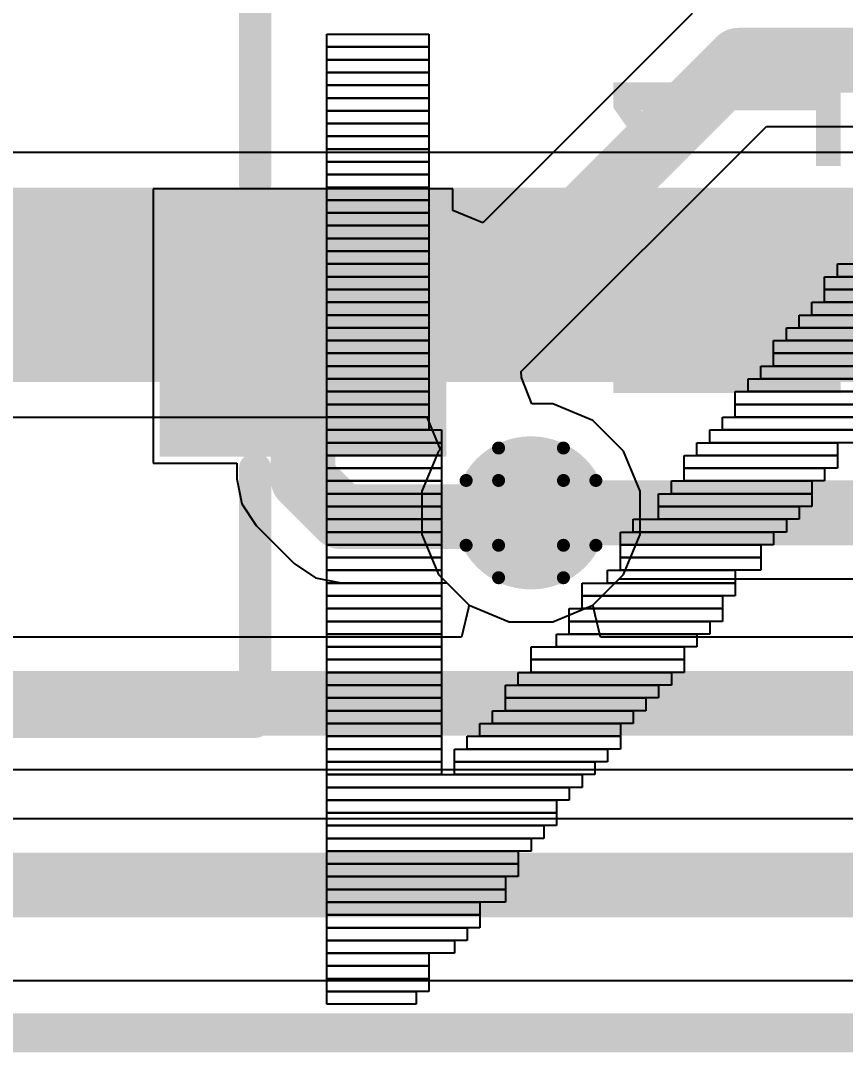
# Model space of a CAD drawing. Header units: inches. Extents: x -25 to 271, y -41 to 15.
# Drawn here: x 16.374 to 19.603, y -38.065 to -34.023 of the extents above; entities that cross this region are included whole.
import ezdxf

# ---------------------------------------------------------------- set-up
doc = ezdxf.new("R2010")
doc.units = ezdxf.units.IN
for name, color, linetype in [('Board_outline', 216, 'Continuous'), ('Bottom Layer', 5, 'Continuous'), ('Bottom Overlay', 54, 'Continuous'), ('Drill Drawing', 1, 'Continuous'), ('Top Layer', 1, 'Continuous'), ('Top Overlay', 2, 'Continuous'), ('Top Paste', 8, 'Continuous'), ('Top Solder', 216, 'Continuous'), ('Via Holes', 16, 'Continuous')]:
    doc.layers.add(name, color=color, linetype=linetype)
doc.styles.add('Arial', font='', dxfattribs={"height": 0.2})
doc.styles.get('Arial').set_extended_font_data('Arial')

# ---------------------------------------------------------------- blocks, each defined once
blk = doc.blocks.new('SOT_23_4')
at = {"layer": 'Top Layer'}
for points in [[(-0.41, 1.46), (0.41, 1.46), (0.41, 0.54), (-0.41, 0.54)], [(-1.36, -0.54), (-0.54, -0.54), (-0.54, -1.46), (-1.36, -1.46)], [(0.54, -0.54), (1.36, -0.54), (1.36, -1.46), (0.54, -1.46)]]:
    blk.add_hatch(color=1, dxfattribs=at).paths.add_polyline_path(points)
at = {"layer": 'Top Paste'}
for points in [[(-0.41, 1.46), (0.41, 1.46), (0.41, 0.54), (-0.41, 0.54)], [(-1.36, -0.54), (-0.54, -0.54), (-0.54, -1.46), (-1.36, -1.46)], [(0.54, -0.54), (1.36, -0.54), (1.36, -1.46), (0.54, -1.46)]]:
    blk.add_hatch(color=8, dxfattribs=at).paths.add_polyline_path(points)
at = {"layer": 'Top Solder'}
for points in [[(-0.5116, 1.5616), (0.5116, 1.5616), (0.5116, 0.4384), (-0.5116, 0.4384)], [(-1.4616, -0.4384), (-0.4384, -0.4384), (-0.4384, -1.5616), (-1.4616, -1.5616)], [(0.4384, -0.4384), (1.4616, -0.4384), (1.4616, -1.5616), (0.4384, -1.5616)]]:
    blk.add_hatch(color=216, dxfattribs=at).paths.add_polyline_path(points)
at = {"layer": 'Top Overlay'}
for points in [[(-0.5588, 0.8128, 0.127, 0.127, 0), (-1.5494, 0.8128, 0.127, 0.127, 0)], [(-1.5494, -0.5842, 0.127, 0.127, 0), (-1.5494, 0.8128, 0.127, 0.127, 0)], [(1.5494, 0.8128, 0.127, 0.127, 0), (0.5588, 0.8128, 0.127, 0.127, 0)], [(1.5494, -0.5842, 0.127, 0.127, 0), (1.5494, 0.8128, 0.127, 0.127, 0)], [(0.3302, -0.7874, 0.127, 0.127, 0), (-0.3302, -0.7874, 0.127, 0.127, 0)], [(-1.6764, -1.2954, 0.127, 0.127, 0), (-1.6764, -1.0414, 0.127, 0.127, 0)], [(-1.5494, -1.1684, 0.127, 0.127, 0), (-1.6764, -1.0414, 0.127, 0.127, 0)], [(-1.6764, -1.2954, 0.127, 0.127, 0), (-1.5494, -1.1684, 0.127, 0.127, 0)]]:
    blk.add_lwpolyline(points, format="xyseb", dxfattribs=at)
for points in [[(-1.5812, 0.8128, 0.0635, 0.0635, 1), (-1.5176, 0.8128, 0.0635, 0.0635, 1)], [(-1.5812, 0.8128, 0.0635, 0.0635, 1), (-1.5176, 0.8128, 0.0635, 0.0635, 1)], [(-0.5905, 0.8128, 0.0635, 0.0635, 1), (-0.5271, 0.8128, 0.0635, 0.0635, 1)], [(0.5271, 0.8128, 0.0635, 0.0635, 1), (0.5905, 0.8128, 0.0635, 0.0635, 1)], [(1.5176, 0.8128, 0.0635, 0.0635, 1), (1.5812, 0.8128, 0.0635, 0.0635, 1)], [(1.5176, 0.8128, 0.0635, 0.0635, 1), (1.5812, 0.8128, 0.0635, 0.0635, 1)], [(-1.5812, -0.5842, 0.0635, 0.0635, 1), (-1.5176, -0.5842, 0.0635, 0.0635, 1)], [(1.5176, -0.5842, 0.0635, 0.0635, 1), (1.5812, -0.5842, 0.0635, 0.0635, 1)], [(-0.3619, -0.7874, 0.0635, 0.0635, 1), (-0.2984, -0.7874, 0.0635, 0.0635, 1)], [(0.2984, -0.7874, 0.0635, 0.0635, 1), (0.3619, -0.7874, 0.0635, 0.0635, 1)], [(-1.7082, -1.0414, 0.0635, 0.0635, 1), (-1.6446, -1.0414, 0.0635, 0.0635, 1)], [(-1.7082, -1.0414, 0.0635, 0.0635, 1), (-1.6446, -1.0414, 0.0635, 0.0635, 1)], [(-1.5812, -1.1684, 0.0635, 0.0635, 1), (-1.5176, -1.1684, 0.0635, 0.0635, 1)], [(-1.5812, -1.1684, 0.0635, 0.0635, 1), (-1.5176, -1.1684, 0.0635, 0.0635, 1)], [(-1.7082, -1.2954, 0.0635, 0.0635, 1), (-1.6446, -1.2954, 0.0635, 0.0635, 1)], [(-1.7082, -1.2954, 0.0635, 0.0635, 1), (-1.6446, -1.2954, 0.0635, 0.0635, 1)]]:
    blk.add_lwpolyline(points, format="xyseb", close=True, dxfattribs=at)

msp = doc.modelspace()

# ---------------------------------------------------------------- hatches: boundary and pattern name
at = {"layer": 'Bottom Layer'}
h = msp.add_hatch(color=5, dxfattribs=at)
edge = h.paths.add_edge_path()
edge.add_arc((18.3725, -35.9515), 0.3, 0, 360)
at = {"layer": 'Top Layer'}
h = msp.add_hatch(color=1, dxfattribs=at)
edge = h.paths.add_edge_path()
edge.add_arc((18.3725, -35.9515), 0.3, 0, 360)
at = {"layer": 'Via Holes'}
h = msp.add_hatch(color=7, dxfattribs=at)
edge = h.paths.add_edge_path()
edge.add_arc((18.3725, -35.9515), 0.15, 0, 360)

# ---------------------------------------------------------------- linework, layer by layer
at = {"layer": 'Board_outline'}
msp.add_lwpolyline([(-16.5189, -37.9885, 0.1524, 0.1524, 0), (73.4812, -37.9885, 0.1524, 0.1524, 0)], format="xyseb", dxfattribs=at)
at = {"layer": 'Bottom Layer'}
for p, q in [((33.8351, -34.5403), (13.2973, -34.5403)), ((12.0955, -35.5762), (17.9643, -35.5762)), ((17.9643, -35.5762), (18.0169, -35.7032)), ((18.0105, -35.7097), (17.9455, -35.8666)), ((18.0169, -35.7032), (18.0105, -35.7097)), ((17.9455, -35.8666), (17.9455, -36.0365)), ((17.9455, -36.0365), (18.0105, -36.1934)), ((18.0105, -36.1934), (18.1286, -36.3115)), ((18.6163, -36.3115), (18.7173, -36.2105)), ((18.7173, -36.2105), (45.7124, -36.2105)), ((18.1283, -36.3229), (18.1005, -36.4385)), ((18.1286, -36.3115), (18.1283, -36.3229)), ((18.6166, -36.3229), (18.6163, -36.3115)), ((18.6444, -36.4385), (18.6166, -36.3229)), ((18.1005, -36.4385), (12.4672, -36.4385)), ((47.3962, -36.4385), (18.6444, -36.4385)), ((12.4672, -36.9565), (20.8934, -36.9565)), ((20.8141, -37.7846), (10.0667, -37.7846))]:
    msp.add_line(p, q, dxfattribs=at)
for points in [[(11.881, -35.0582, 0.762, 0.762, 0), (40.9514, -35.0582, 0.762, 0.762, 0)], [(18.3725, -35.9515, 0.254, 0.254, 0), (45.7124, -35.9515, 0.254, 0.254, 0)], [(12.1223, -36.6975, 0.254, 0.254, 0), (47.5035, -36.6975, 0.254, 0.254, 0)]]:
    msp.add_lwpolyline(points, format="xyseb", dxfattribs=at)
msp.add_lwpolyline([(18.309, -35.9515, 0.127, 0.127, 1), (18.436, -35.9515, 0.127, 0.127, 1)], format="xyseb", close=True, dxfattribs=at)
at = {"layer": 'Bottom Overlay'}
for p, q in [((17.5724, -34.1264), (17.5724, -34.0764)), ((17.5724, -34.0764), (17.9724, -34.0764)), ((17.9724, -34.0764), (17.9724, -34.1264)), ((17.5724, -34.1765), (17.5724, -34.1264)), ((17.5724, -34.1264), (17.9724, -34.1264)), ((17.9724, -34.1264), (17.5724, -34.1264)), ((17.9724, -34.1264), (17.9724, -34.1765)), ((17.5724, -34.2265), (17.5724, -34.1765)), ((17.5724, -34.1765), (17.9724, -34.1765)), ((17.9724, -34.1765), (17.5724, -34.1765)), ((17.9724, -34.1765), (17.9724, -34.2265)), ((17.9724, -34.2265), (17.5724, -34.2265)), ((17.5724, -34.2765), (17.5724, -34.2265)), ((17.5724, -34.2265), (17.9724, -34.2265)), ((17.9724, -34.2265), (17.9724, -34.2765)), ((17.9724, -34.2765), (17.5724, -34.2765)), ((17.5724, -34.3266), (17.5724, -34.2765)), ((17.5724, -34.2765), (17.9724, -34.2765)), ((17.9724, -34.2765), (17.9724, -34.3266)), ((17.5724, -34.3764), (17.5724, -34.3266)), ((17.5724, -34.3266), (17.9724, -34.3266)), ((17.9724, -34.3266), (17.5724, -34.3266)), ((17.9724, -34.3266), (17.9724, -34.3764)), ((17.9724, -34.3764), (17.5724, -34.3764)), ((17.5724, -34.4264), (17.5724, -34.3764)), ((17.5724, -34.3764), (17.9724, -34.3764)), ((17.9724, -34.3764), (17.9724, -34.4264)), ((17.5724, -34.4764), (17.5724, -34.4264)), ((17.5724, -34.4264), (17.9724, -34.4264)), ((17.9724, -34.4264), (17.5724, -34.4264)), ((17.9724, -34.4264), (17.9724, -34.4764)), ((17.9724, -34.4764), (17.5724, -34.4764)), ((17.5724, -34.5265), (17.5724, -34.4764)), ((17.5724, -34.4764), (17.9724, -34.4764)), ((17.9724, -34.4764), (17.9724, -34.5265)), ((17.9724, -34.5265), (17.5724, -34.5265)), ((17.5724, -34.5765), (17.5724, -34.5265)), ((17.5724, -34.5265), (17.9724, -34.5265)), ((17.9724, -34.5265), (17.9724, -34.5765)), ((17.9724, -34.5765), (17.5724, -34.5765)), ((17.5724, -34.6266), (17.5724, -34.5765)), ((17.5724, -34.5765), (17.9724, -34.5765)), ((17.9724, -34.5765), (17.9724, -34.6266)), ((17.9724, -34.6266), (17.5724, -34.6266)), ((17.5724, -34.6766), (17.5724, -34.6266)), ((17.5724, -34.6266), (17.9724, -34.6266)), ((17.9724, -34.6266), (17.9724, -34.6766)), ((17.9724, -34.6766), (17.5724, -34.6766)), ((17.5724, -34.7264), (17.5724, -34.6766)), ((17.5724, -34.6766), (17.9724, -34.6766)), ((17.9724, -34.6766), (17.9724, -34.7264)), ((17.9724, -34.7264), (17.5724, -34.7264)), ((17.5724, -34.7764), (17.5724, -34.7264)), ((17.5724, -34.7264), (17.9724, -34.7264)), ((17.9724, -34.7264), (17.9724, -34.7764)), ((17.9724, -34.7764), (17.5724, -34.7764)), ((17.5724, -34.8264), (17.5724, -34.7764)), ((17.5724, -34.7764), (17.9724, -34.7764)), ((17.9724, -34.7764), (17.9724, -34.8264)), ((17.5724, -34.8765), (17.5724, -34.8264)), ((17.5724, -34.8264), (17.9724, -34.8264)), ((17.9724, -34.8264), (17.5724, -34.8264)), ((17.9724, -34.8264), (17.9724, -34.8765)), ((17.9724, -34.8765), (17.5724, -34.8765)), ((17.5724, -34.9265), (17.5724, -34.8765)), ((17.5724, -34.8765), (17.9724, -34.8765)), ((17.9724, -34.8765), (17.9724, -34.9265)), ((17.5724, -34.9766), (17.5724, -34.9265)), ((17.5724, -34.9265), (17.9724, -34.9265)), ((17.9724, -34.9265), (17.5724, -34.9265)), ((17.9724, -34.9265), (17.9724, -34.9766)), ((17.5724, -35.0266), (17.5724, -34.9766)), ((17.5724, -34.9766), (17.9724, -34.9766)), ((17.9724, -34.9766), (17.5724, -34.9766)), ((17.9724, -34.9766), (17.9724, -35.0266)), ((19.5724, -35.0266), (19.5724, -34.9766)), ((19.5724, -34.9766), (20.1723, -34.9766)), ((17.5724, -35.0764), (17.5724, -35.0266)), ((17.5724, -35.0266), (17.9724, -35.0266)), ((17.9724, -35.0266), (17.5724, -35.0266)), ((17.9724, -35.0266), (17.9724, -35.0764)), ((19.5223, -35.0764), (19.5223, -35.0266)), ((19.5223, -35.0266), (20.1223, -35.0266)), ((20.1723, -35.0266), (19.5724, -35.0266)), ((17.9724, -35.0764), (17.5724, -35.0764)), ((17.5724, -35.1264), (17.5724, -35.0764)), ((17.5724, -35.0764), (17.9724, -35.0764)), ((17.9724, -35.0764), (17.9724, -35.1264)), ((19.5223, -35.1264), (19.5223, -35.0764)), ((19.5223, -35.0764), (20.0725, -35.0764)), ((20.1223, -35.0764), (19.5223, -35.0764)), ((17.9724, -35.1264), (17.5724, -35.1264)), ((17.5724, -35.1765), (17.5724, -35.1264)), ((17.5724, -35.1264), (17.9724, -35.1264)), ((17.9724, -35.1264), (17.9724, -35.1765)), ((19.4723, -35.1765), (19.4723, -35.1264)), ((19.4723, -35.1264), (20.0725, -35.1264)), ((20.0725, -35.1264), (19.5223, -35.1264)), ((17.5724, -35.2265), (17.5724, -35.1765)), ((17.5724, -35.1765), (17.9724, -35.1765)), ((17.9724, -35.1765), (17.5724, -35.1765)), ((17.9724, -35.1765), (17.9724, -35.2265)), ((19.4225, -35.2265), (19.4225, -35.1765)), ((19.4225, -35.1765), (19.9724, -35.1765)), ((20.0725, -35.1765), (19.4723, -35.1765)), ((17.9724, -35.2265), (17.5724, -35.2265)), ((17.5724, -35.2765), (17.5724, -35.2265)), ((17.5724, -35.2265), (17.9724, -35.2265)), ((17.9724, -35.2265), (17.9724, -35.2765)), ((19.3725, -35.2765), (19.3725, -35.2265)), ((19.3725, -35.2265), (19.9224, -35.2265)), ((19.9724, -35.2265), (19.4225, -35.2265)), ((17.5724, -35.3266), (17.5724, -35.2765)), ((17.5724, -35.2765), (17.9724, -35.2765)), ((17.9724, -35.2765), (17.5724, -35.2765)), ((17.9724, -35.2765), (17.9724, -35.3266)), ((19.3224, -35.3266), (19.3224, -35.2765)), ((19.3224, -35.2765), (19.9224, -35.2765)), ((19.9224, -35.2765), (19.3725, -35.2765)), ((17.9724, -35.3266), (17.5724, -35.3266)), ((17.5724, -35.3764), (17.5724, -35.3266)), ((17.5724, -35.3266), (17.9724, -35.3266)), ((17.9724, -35.3266), (17.9724, -35.3764)), ((19.9224, -35.3266), (19.3224, -35.3266)), ((19.3224, -35.3764), (19.3224, -35.3266)), ((19.3224, -35.3266), (19.8723, -35.3266)), ((17.9724, -35.3764), (17.5724, -35.3764)), ((17.5724, -35.4264), (17.5724, -35.3764)), ((17.5724, -35.3764), (17.9724, -35.3764)), ((17.9724, -35.3764), (17.9724, -35.4264)), ((19.2724, -35.4264), (19.2724, -35.3764)), ((19.2724, -35.3764), (19.8723, -35.3764)), ((19.8723, -35.3764), (19.3224, -35.3764)), ((17.9724, -35.4264), (17.5724, -35.4264)), ((17.5724, -35.4764), (17.5724, -35.4264)), ((17.5724, -35.4264), (17.9724, -35.4264)), ((17.9724, -35.4264), (17.9724, -35.4764)), ((19.2223, -35.4764), (19.2223, -35.4264)), ((19.2223, -35.4264), (19.7725, -35.4264)), ((19.8723, -35.4264), (19.2724, -35.4264)), ((17.9724, -35.4764), (17.5724, -35.4764)), ((17.5724, -35.5265), (17.5724, -35.4764)), ((17.5724, -35.4764), (17.9724, -35.4764)), ((17.9724, -35.4764), (17.9724, -35.5265)), ((19.1723, -35.5265), (19.1723, -35.4764)), ((19.1723, -35.4764), (19.7225, -35.4764)), ((19.7725, -35.4764), (19.2223, -35.4764)), ((17.5724, -35.5765), (17.5724, -35.5265)), ((17.5724, -35.5265), (17.9724, -35.5265)), ((17.9724, -35.5265), (17.5724, -35.5265)), ((17.9724, -35.5265), (17.9724, -35.5765)), ((19.1723, -35.5765), (19.1723, -35.5265)), ((19.1723, -35.5265), (19.7225, -35.5265)), ((19.7225, -35.5265), (19.1723, -35.5265)), ((17.9724, -35.5765), (17.5724, -35.5765)), ((17.5724, -35.6265), (17.5724, -35.5765)), ((17.5724, -35.5765), (17.9724, -35.5765)), ((17.9724, -35.5765), (17.9724, -35.6265)), ((19.1223, -35.6265), (19.1223, -35.5765)), ((19.1223, -35.5765), (19.7225, -35.5765)), ((19.7225, -35.5765), (19.1723, -35.5765)), ((17.5724, -35.6766), (17.5724, -35.6265)), ((17.5724, -35.6265), (18.0224, -35.6265)), ((17.9724, -35.6265), (17.5724, -35.6265)), ((18.0224, -35.6265), (18.0224, -35.6766)), ((19.0725, -35.6766), (19.0725, -35.6265)), ((19.0725, -35.6265), (19.6724, -35.6265)), ((19.7225, -35.6265), (19.1223, -35.6265)), ((18.0224, -35.6766), (17.5724, -35.6766)), ((17.5724, -35.7264), (17.5724, -35.6766)), ((17.5724, -35.6766), (18.0224, -35.6766)), ((18.0224, -35.6766), (18.0224, -35.7264)), ((19.0224, -35.7264), (19.0224, -35.6766)), ((19.0224, -35.6766), (19.5724, -35.6766)), ((19.6724, -35.6766), (19.0725, -35.6766)), ((19.5724, -35.6766), (19.5724, -35.7264)), ((18.0224, -35.7264), (17.5724, -35.7264)), ((17.5724, -35.7764), (17.5724, -35.7264)), ((17.5724, -35.7264), (18.0224, -35.7264)), ((18.0224, -35.7264), (18.0224, -35.7764)), ((18.9724, -35.7764), (18.9724, -35.7264)), ((18.9724, -35.7264), (19.5724, -35.7264)), ((19.5724, -35.7264), (19.0224, -35.7264)), ((19.5724, -35.7264), (19.5724, -35.7764)), ((17.5724, -35.8264), (17.5724, -35.7764)), ((17.5724, -35.7764), (18.0224, -35.7764)), ((18.0224, -35.7764), (17.5724, -35.7764)), ((18.0224, -35.7764), (18.0224, -35.8264)), ((18.9724, -35.8264), (18.9724, -35.7764)), ((18.9724, -35.7764), (19.5223, -35.7764)), ((19.5724, -35.7764), (18.9724, -35.7764)), ((19.5223, -35.7764), (19.5223, -35.8264)), ((17.5724, -35.8765), (17.5724, -35.8264)), ((17.5724, -35.8264), (18.0224, -35.8264)), ((18.0224, -35.8264), (17.5724, -35.8264)), ((18.0224, -35.8264), (18.0224, -35.8765)), ((18.9224, -35.8765), (18.9224, -35.8264)), ((18.9224, -35.8264), (19.4723, -35.8264)), ((19.5223, -35.8264), (18.9724, -35.8264)), ((19.4723, -35.8264), (19.4723, -35.8765)), ((17.5724, -35.9265), (17.5724, -35.8765)), ((17.5724, -35.8765), (18.0224, -35.8765)), ((18.0224, -35.8765), (17.5724, -35.8765)), ((18.0224, -35.8765), (18.0224, -35.9265)), ((18.8723, -35.9265), (18.8723, -35.8765)), ((18.8723, -35.8765), (19.4723, -35.8765)), ((19.4723, -35.8765), (18.9224, -35.8765)), ((19.4723, -35.8765), (19.4723, -35.9265)), ((18.0224, -35.9265), (17.5724, -35.9265)), ((17.5724, -35.9766), (17.5724, -35.9265)), ((17.5724, -35.9265), (18.0224, -35.9265)), ((18.0224, -35.9265), (18.0224, -35.9766)), ((18.8723, -35.9766), (18.8723, -35.9265)), ((18.8723, -35.9265), (19.4225, -35.9265)), ((19.4723, -35.9265), (18.8723, -35.9265)), ((19.4225, -35.9265), (19.4225, -35.9766)), ((18.0224, -35.9766), (17.5724, -35.9766)), ((17.5724, -36.0266), (17.5724, -35.9766)), ((17.5724, -35.9766), (18.0224, -35.9766)), ((18.0224, -35.9766), (18.0224, -36.0266)), ((18.7725, -36.0266), (18.7725, -35.9766)), ((18.7725, -35.9766), (19.3725, -35.9766)), ((19.4225, -35.9766), (18.8723, -35.9766)), ((19.3725, -35.9766), (19.3725, -36.0266)), ((17.5724, -36.0764), (17.5724, -36.0266)), ((17.5724, -36.0266), (18.0224, -36.0266)), ((18.0224, -36.0266), (17.5724, -36.0266)), ((18.0224, -36.0266), (18.0224, -36.0764)), ((18.7225, -36.0764), (18.7225, -36.0266)), ((18.7225, -36.0266), (19.3224, -36.0266)), ((19.3725, -36.0266), (18.7725, -36.0266)), ((19.3224, -36.0266), (19.3224, -36.0764)), ((18.0224, -36.0764), (17.5724, -36.0764)), ((17.5724, -36.1264), (17.5724, -36.0764)), ((17.5724, -36.0764), (18.0224, -36.0764)), ((18.0224, -36.0764), (18.0224, -36.1264)), ((18.7225, -36.1264), (18.7225, -36.0764)), ((18.7225, -36.0764), (19.2724, -36.0764)), ((19.3224, -36.0764), (18.7225, -36.0764)), ((19.2724, -36.0764), (19.2724, -36.1264)), ((17.5724, -36.1765), (17.5724, -36.1264)), ((17.5724, -36.1264), (18.0224, -36.1264)), ((18.0224, -36.1264), (17.5724, -36.1264)), ((18.0224, -36.1264), (18.0224, -36.1765)), ((18.7225, -36.1765), (18.7225, -36.1264)), ((18.7225, -36.1264), (19.2724, -36.1264)), ((19.2724, -36.1264), (18.7225, -36.1264)), ((19.2724, -36.1264), (19.2724, -36.1765)), ((17.5724, -36.2265), (17.5724, -36.1765)), ((17.5724, -36.1765), (18.0224, -36.1765)), ((18.0224, -36.1765), (17.5724, -36.1765)), ((18.0224, -36.1765), (18.0224, -36.2265)), ((18.6724, -36.2265), (18.6724, -36.1765)), ((18.6724, -36.1765), (19.1723, -36.1765)), ((19.2724, -36.1765), (18.7225, -36.1765)), ((19.1723, -36.1765), (19.1723, -36.2265)), ((17.5724, -36.2765), (17.5724, -36.2265)), ((17.5724, -36.2265), (18.0224, -36.2265)), ((18.0224, -36.2265), (17.5724, -36.2265)), ((18.0224, -36.2265), (18.0224, -36.2765)), ((18.5724, -36.2765), (18.5724, -36.2265)), ((18.5724, -36.2265), (19.1723, -36.2265)), ((19.1723, -36.2265), (18.6724, -36.2265)), ((19.1723, -36.2265), (19.1723, -36.2765)), ((17.5724, -36.3266), (17.5724, -36.2765)), ((17.5724, -36.2765), (18.0224, -36.2765)), ((18.0224, -36.2765), (17.5724, -36.2765)), ((18.0224, -36.2765), (18.0224, -36.3266)), ((19.1723, -36.2765), (18.5724, -36.2765)), ((18.5724, -36.3266), (18.5724, -36.2765)), ((18.5724, -36.2765), (19.1223, -36.2765)), ((19.1223, -36.2765), (19.1223, -36.3266)), ((17.5724, -36.3764), (17.5724, -36.3266)), ((17.5724, -36.3266), (18.0224, -36.3266)), ((18.0224, -36.3266), (17.5724, -36.3266)), ((18.0224, -36.3266), (18.0224, -36.3764)), ((18.5223, -36.3764), (18.5223, -36.3266)), ((18.5223, -36.3266), (19.1223, -36.3266)), ((19.1223, -36.3266), (18.5724, -36.3266)), ((19.1223, -36.3266), (19.1223, -36.3764)), ((17.5724, -36.4264), (17.5724, -36.3764)), ((17.5724, -36.3764), (18.0224, -36.3764)), ((18.0224, -36.3764), (17.5724, -36.3764)), ((18.0224, -36.3764), (18.0224, -36.4264)), ((19.1223, -36.3764), (18.5223, -36.3764)), ((18.5223, -36.4264), (18.5223, -36.3764)), ((18.5223, -36.3764), (19.0725, -36.3764)), ((19.0725, -36.3764), (19.0725, -36.4264)), ((18.0224, -36.4264), (17.5724, -36.4264)), ((17.5724, -36.4764), (17.5724, -36.4264)), ((17.5724, -36.4264), (18.0224, -36.4264)), ((18.0224, -36.4264), (18.0224, -36.4764)), ((18.4723, -36.4764), (18.4723, -36.4264)), ((18.4723, -36.4264), (19.0224, -36.4264)), ((19.0725, -36.4264), (18.5223, -36.4264)), ((19.0224, -36.4264), (19.0224, -36.4764)), ((18.0224, -36.4764), (17.5724, -36.4764)), ((17.5724, -36.5265), (17.5724, -36.4764)), ((17.5724, -36.4764), (18.0224, -36.4764)), ((18.0224, -36.4764), (18.0224, -36.5265)), ((18.3725, -36.5265), (18.3725, -36.4764)), ((18.3725, -36.4764), (18.9724, -36.4764)), ((19.0224, -36.4764), (18.4723, -36.4764)), ((18.9724, -36.4764), (18.9724, -36.5265)), ((17.5724, -36.5765), (17.5724, -36.5265)), ((17.5724, -36.5265), (18.0224, -36.5265)), ((18.0224, -36.5265), (17.5724, -36.5265)), ((18.0224, -36.5265), (18.0224, -36.5765)), ((18.9724, -36.5265), (18.3725, -36.5265)), ((18.3725, -36.5765), (18.3725, -36.5265)), ((18.3725, -36.5265), (18.9724, -36.5265)), ((18.9724, -36.5265), (18.9724, -36.5765)), ((17.5724, -36.6265), (17.5724, -36.5765)), ((17.5724, -36.5765), (18.0224, -36.5765)), ((18.0224, -36.5765), (17.5724, -36.5765)), ((18.0224, -36.5765), (18.0224, -36.6265)), ((18.3224, -36.6265), (18.3224, -36.5765)), ((18.3224, -36.5765), (18.9224, -36.5765)), ((18.9724, -36.5765), (18.3725, -36.5765)), ((18.9224, -36.5765), (18.9224, -36.6265)), ((18.0224, -36.6265), (17.5724, -36.6265)), ((17.5724, -36.6766), (17.5724, -36.6265)), ((17.5724, -36.6265), (18.0224, -36.6265)), ((18.0224, -36.6265), (18.0224, -36.6766)), ((18.2724, -36.6766), (18.2724, -36.6265)), ((18.2724, -36.6265), (18.8723, -36.6265)), ((18.9224, -36.6265), (18.3224, -36.6265)), ((18.8723, -36.6265), (18.8723, -36.6766)), ((17.5724, -36.7264), (17.5724, -36.6766)), ((17.5724, -36.6766), (18.0224, -36.6766)), ((18.0224, -36.6766), (17.5724, -36.6766)), ((18.0224, -36.6766), (18.0224, -36.7264)), ((18.2724, -36.7264), (18.2724, -36.6766)), ((18.2724, -36.6766), (18.8223, -36.6766)), ((18.8723, -36.6766), (18.2724, -36.6766)), ((18.8223, -36.6766), (18.8223, -36.7264)), ((17.5724, -36.7764), (17.5724, -36.7264)), ((17.5724, -36.7264), (18.0224, -36.7264)), ((18.0224, -36.7264), (17.5724, -36.7264)), ((18.0224, -36.7264), (18.0224, -36.7764)), ((18.2223, -36.7764), (18.2223, -36.7264)), ((18.2223, -36.7264), (18.7725, -36.7264)), ((18.8223, -36.7264), (18.2724, -36.7264)), ((18.7725, -36.7264), (18.7725, -36.7764)), ((18.0224, -36.7764), (17.5724, -36.7764)), ((17.5724, -36.8264), (17.5724, -36.7764)), ((17.5724, -36.7764), (18.0224, -36.7764)), ((18.0224, -36.7764), (18.0224, -36.8264)), ((18.1723, -36.8264), (18.1723, -36.7764)), ((18.1723, -36.7764), (18.7225, -36.7764)), ((18.7725, -36.7764), (18.2223, -36.7764)), ((18.7225, -36.7764), (18.7225, -36.8264)), ((17.5724, -36.8765), (17.5724, -36.8264)), ((17.5724, -36.8264), (18.0224, -36.8264)), ((18.0224, -36.8264), (17.5724, -36.8264)), ((18.0224, -36.8264), (18.0224, -36.8765)), ((18.1223, -36.8765), (18.1223, -36.8264)), ((18.1223, -36.8264), (18.7225, -36.8264)), ((18.7225, -36.8264), (18.1723, -36.8264)), ((18.7225, -36.8264), (18.7225, -36.8765)), ((18.0224, -36.8765), (17.5724, -36.8765)), ((17.5724, -36.9265), (17.5724, -36.8765)), ((17.5724, -36.8765), (18.0224, -36.8765)), ((18.0224, -36.8765), (18.0224, -36.9265)), ((18.0725, -36.9265), (18.0725, -36.8765)), ((18.0725, -36.8765), (18.6724, -36.8765)), ((18.7225, -36.8765), (18.1223, -36.8765)), ((18.6724, -36.8765), (18.6724, -36.9265)), ((17.5724, -36.9766), (17.5724, -36.9265)), ((17.5724, -36.9265), (18.0224, -36.9265)), ((18.0224, -36.9265), (17.5724, -36.9265)), ((18.0224, -36.9265), (18.0224, -36.9766)), ((18.0725, -36.9766), (18.0725, -36.9265)), ((18.0725, -36.9265), (18.6224, -36.9265)), ((18.6724, -36.9265), (18.0725, -36.9265)), ((18.6224, -36.9265), (18.6224, -36.9766)), ((18.0224, -36.9766), (17.5724, -36.9766)), ((17.5724, -37.0266), (17.5724, -36.9766)), ((17.5724, -36.9766), (18.5724, -36.9766)), ((18.6224, -36.9766), (18.0725, -36.9766)), ((18.5724, -36.9766), (18.5724, -37.0266)), ((17.5724, -37.0764), (17.5724, -37.0266)), ((17.5724, -37.0266), (18.5223, -37.0266)), ((18.5724, -37.0266), (17.5724, -37.0266)), ((18.5223, -37.0266), (18.5223, -37.0764)), ((18.5223, -37.0764), (17.5724, -37.0764)), ((17.5724, -37.1264), (17.5724, -37.0764)), ((17.5724, -37.0764), (18.4723, -37.0764)), ((18.4723, -37.0764), (18.4723, -37.1264)), ((17.5724, -37.1765), (17.5724, -37.1264)), ((17.5724, -37.1264), (18.4723, -37.1264)), ((18.4723, -37.1264), (17.5724, -37.1264)), ((18.4723, -37.1264), (18.4723, -37.1765)), ((17.5724, -37.2265), (17.5724, -37.1765)), ((17.5724, -37.1765), (18.4225, -37.1765)), ((18.4723, -37.1765), (17.5724, -37.1765)), ((18.4225, -37.1765), (18.4225, -37.2265)), ((17.5724, -37.2765), (17.5724, -37.2265)), ((17.5724, -37.2265), (18.3725, -37.2265)), ((18.4225, -37.2265), (17.5724, -37.2265)), ((18.3725, -37.2265), (18.3725, -37.2765)), ((18.3725, -37.2765), (17.5724, -37.2765)), ((17.5724, -37.3266), (17.5724, -37.2765)), ((17.5724, -37.2765), (18.3224, -37.2765)), ((18.3224, -37.2765), (18.3224, -37.3266)), ((18.3224, -37.3266), (17.5724, -37.3266)), ((17.5724, -37.3764), (17.5724, -37.3266)), ((17.5724, -37.3266), (18.3224, -37.3266)), ((18.3224, -37.3266), (18.3224, -37.3764)), ((18.3224, -37.3764), (17.5724, -37.3764)), ((17.5724, -37.4264), (17.5724, -37.3764)), ((17.5724, -37.3764), (18.2724, -37.3764)), ((18.2724, -37.3764), (18.2724, -37.4264)), ((17.5724, -37.4764), (17.5724, -37.4264)), ((17.5724, -37.4264), (18.2724, -37.4264)), ((18.2724, -37.4264), (17.5724, -37.4264)), ((18.2724, -37.4264), (18.2724, -37.4764)), ((18.2724, -37.4764), (17.5724, -37.4764)), ((17.5724, -37.5265), (17.5724, -37.4764)), ((17.5724, -37.4764), (18.1723, -37.4764)), ((18.1723, -37.4764), (18.1723, -37.5265)), ((17.5724, -37.5765), (17.5724, -37.5265)), ((17.5724, -37.5265), (18.1723, -37.5265)), ((18.1723, -37.5265), (17.5724, -37.5265)), ((18.1723, -37.5265), (18.1723, -37.5765)), ((18.1723, -37.5765), (17.5724, -37.5765)), ((17.5724, -37.6265), (17.5724, -37.5765)), ((17.5724, -37.5765), (18.1223, -37.5765)), ((18.1223, -37.5765), (18.1223, -37.6265)), ((17.5724, -37.6766), (17.5724, -37.6265)), ((17.5724, -37.6265), (18.0725, -37.6265)), ((18.1223, -37.6265), (17.5724, -37.6265)), ((18.0725, -37.6265), (18.0725, -37.6766)), ((18.0725, -37.6766), (17.5724, -37.6766)), ((17.5724, -37.7264), (17.5724, -37.6766)), ((17.5724, -37.6766), (17.9724, -37.6766)), ((17.9724, -37.6766), (17.9724, -37.7264)), ((17.9724, -37.7264), (17.5724, -37.7264)), ((17.5724, -37.7764), (17.5724, -37.7264)), ((17.5724, -37.7264), (17.9724, -37.7264)), ((17.9724, -37.7264), (17.9724, -37.7764)), ((17.5724, -37.8264), (17.5724, -37.7764)), ((17.5724, -37.7764), (17.9724, -37.7764)), ((17.9724, -37.7764), (17.5724, -37.7764)), ((17.9724, -37.7764), (17.9724, -37.8264)), ((17.5724, -37.8765), (17.5724, -37.8264)), ((17.5724, -37.8264), (17.9224, -37.8264)), ((17.9724, -37.8264), (17.5724, -37.8264)), ((17.9224, -37.8264), (17.9224, -37.8765)), ((17.9224, -37.8765), (17.5724, -37.8765))]:
    msp.add_line(p, q, dxfattribs=at)
at = {"layer": 'Drill Drawing'}
for points in [[(18.2455, -35.8245, 0.0508, 0.0508, 0), (18.2455, -35.6975, 0.0508, 0.0508, 0)], [(18.2455, -35.6975, 0.0508, 0.0508, 0), (18.4995, -35.6975, 0.0508, 0.0508, 0)], [(18.4995, -35.8245, 0.0508, 0.0508, 0), (18.4995, -35.6975, 0.0508, 0.0508, 0)], [(18.1185, -36.0785, 0.0508, 0.0508, 0), (18.1185, -35.8245, 0.0508, 0.0508, 0)], [(18.1185, -35.8245, 0.0508, 0.0508, 0), (18.2455, -35.8245, 0.0508, 0.0508, 0)], [(18.4995, -35.8245, 0.0508, 0.0508, 0), (18.6265, -35.8245, 0.0508, 0.0508, 0)], [(18.6265, -36.0785, 0.0508, 0.0508, 0), (18.6265, -35.8245, 0.0508, 0.0508, 0)], [(18.1185, -36.0785, 0.0508, 0.0508, 0), (18.2455, -36.0785, 0.0508, 0.0508, 0)], [(18.2455, -36.2055, 0.0508, 0.0508, 0), (18.2455, -36.0785, 0.0508, 0.0508, 0)], [(18.4995, -36.0785, 0.0508, 0.0508, 0), (18.6265, -36.0785, 0.0508, 0.0508, 0)], [(18.4995, -36.2055, 0.0508, 0.0508, 0), (18.4995, -36.0785, 0.0508, 0.0508, 0)], [(18.2455, -36.2055, 0.0508, 0.0508, 0), (18.4995, -36.2055, 0.0508, 0.0508, 0)]]:
    msp.add_lwpolyline(points, format="xyseb", dxfattribs=at)
for points in [[(18.2328, -35.6975, 0.0254, 0.0254, 1), (18.2582, -35.6975, 0.0254, 0.0254, 1)], [(18.2328, -35.6975, 0.0254, 0.0254, 1), (18.2582, -35.6975, 0.0254, 0.0254, 1)], [(18.4868, -35.6975, 0.0254, 0.0254, 1), (18.5122, -35.6975, 0.0254, 0.0254, 1)], [(18.4868, -35.6975, 0.0254, 0.0254, 1), (18.5122, -35.6975, 0.0254, 0.0254, 1)], [(18.1058, -35.8245, 0.0254, 0.0254, 1), (18.1312, -35.8245, 0.0254, 0.0254, 1)], [(18.1058, -35.8245, 0.0254, 0.0254, 1), (18.1312, -35.8245, 0.0254, 0.0254, 1)], [(18.2328, -35.8245, 0.0254, 0.0254, 1), (18.2582, -35.8245, 0.0254, 0.0254, 1)], [(18.2328, -35.8245, 0.0254, 0.0254, 1), (18.2582, -35.8245, 0.0254, 0.0254, 1)], [(18.4868, -35.8245, 0.0254, 0.0254, 1), (18.5122, -35.8245, 0.0254, 0.0254, 1)], [(18.4868, -35.8245, 0.0254, 0.0254, 1), (18.5122, -35.8245, 0.0254, 0.0254, 1)], [(18.6138, -35.8245, 0.0254, 0.0254, 1), (18.6392, -35.8245, 0.0254, 0.0254, 1)], [(18.6138, -35.8245, 0.0254, 0.0254, 1), (18.6392, -35.8245, 0.0254, 0.0254, 1)], [(18.1058, -36.0785, 0.0254, 0.0254, 1), (18.1312, -36.0785, 0.0254, 0.0254, 1)], [(18.1058, -36.0785, 0.0254, 0.0254, 1), (18.1312, -36.0785, 0.0254, 0.0254, 1)], [(18.2328, -36.0785, 0.0254, 0.0254, 1), (18.2582, -36.0785, 0.0254, 0.0254, 1)], [(18.2328, -36.0785, 0.0254, 0.0254, 1), (18.2582, -36.0785, 0.0254, 0.0254, 1)], [(18.4868, -36.0785, 0.0254, 0.0254, 1), (18.5122, -36.0785, 0.0254, 0.0254, 1)], [(18.4868, -36.0785, 0.0254, 0.0254, 1), (18.5122, -36.0785, 0.0254, 0.0254, 1)], [(18.6138, -36.0785, 0.0254, 0.0254, 1), (18.6392, -36.0785, 0.0254, 0.0254, 1)], [(18.6138, -36.0785, 0.0254, 0.0254, 1), (18.6392, -36.0785, 0.0254, 0.0254, 1)], [(18.2328, -36.2055, 0.0254, 0.0254, 1), (18.2582, -36.2055, 0.0254, 0.0254, 1)], [(18.2328, -36.2055, 0.0254, 0.0254, 1), (18.2582, -36.2055, 0.0254, 0.0254, 1)], [(18.4868, -36.2055, 0.0254, 0.0254, 1), (18.5122, -36.2055, 0.0254, 0.0254, 1)], [(18.4868, -36.2055, 0.0254, 0.0254, 1), (18.5122, -36.2055, 0.0254, 0.0254, 1)]]:
    msp.add_lwpolyline(points, format="xyseb", close=True, dxfattribs=at)
at = {"layer": 'Top Layer'}
for p, q in [((19.0038, -33.9954), (18.1839, -34.8153)), ((18.3341, -35.3975), (19.2942, -34.4375)), ((19.2942, -34.4375), (19.9466, -34.4375)), ((18.0665, -34.6829), (16.8925, -34.6829)), ((16.8925, -34.6829), (16.8925, -35.7569)), ((18.0665, -34.7667), (18.0665, -34.6829)), ((18.1839, -34.8153), (18.0665, -34.7667)), ((18.3355, -35.421), (18.3341, -35.3975)), ((18.3754, -35.5245), (18.3355, -35.421)), ((18.4574, -35.5245), (18.3754, -35.5245)), ((18.6143, -35.5896), (18.4574, -35.5245)), ((18.7344, -35.7097), (18.6143, -35.5896)), ((18.7995, -35.8666), (18.7344, -35.7097)), ((16.8925, -35.7569), (17.2205, -35.7569)), ((17.2205, -35.7569), (17.2205, -35.8176)), ((17.2205, -35.8176), (17.2403, -35.9167)), ((18.7995, -36.0365), (18.7995, -35.8666)), ((17.2403, -35.9167), (17.2964, -36.0007)), ((17.2964, -36.0007), (17.4452, -36.1495)), ((18.7344, -36.1934), (18.7995, -36.0365)), ((17.4452, -36.1495), (17.5292, -36.2057)), ((17.5292, -36.2057), (17.6283, -36.2254)), ((18.6143, -36.3135), (18.7344, -36.1934)), ((17.6283, -36.2254), (18.0424, -36.2254)), ((18.0424, -36.2254), (18.1306, -36.3135)), ((18.1306, -36.3135), (18.2875, -36.3785)), ((18.4574, -36.3785), (18.6143, -36.3135)), ((18.2875, -36.3785), (18.4574, -36.3785)), ((20.8774, -37.1504), (12.4513, -37.1504))]:
    msp.add_line(p, q, dxfattribs=at)
for points in [[(18.1455, -35.2199, 0.254, 0.254, 0), (19.1869, -34.1785, 0.254, 0.254, 0)], [(19.1869, -34.1785, 0.254, 0.254, 0), (20.5181, -34.1785, 0.254, 0.254, 0)], [(17.4795, -35.2199, 0.254, 0.254, 0), (18.1455, -35.2199, 0.254, 0.254, 0)], [(17.4795, -35.8176, 0.254, 0.254, 0), (17.4795, -35.2199, 0.254, 0.254, 0)], [(17.4795, -35.8176, 0.254, 0.254, 0), (17.6283, -35.9664, 0.254, 0.254, 0)], [(17.6283, -35.9664, 0.254, 0.254, 0), (18.3576, -35.9664, 0.254, 0.254, 0)], [(18.3576, -35.9664, 0.254, 0.254, 0), (18.3725, -35.9515, 0.254, 0.254, 0)], [(-11.415, -37.4094, 0.254, 0.254, 0), (21.2223, -37.4094, 0.254, 0.254, 0)]]:
    msp.add_lwpolyline(points, format="xyseb", dxfattribs=at)
for points in [[(19.1234, -34.1785, 0.127, 0.127, 1), (19.2504, -34.1785, 0.127, 0.127, 1)], [(19.1234, -34.1785, 0.127, 0.127, 1), (19.2504, -34.1785, 0.127, 0.127, 1)], [(17.416, -35.2199, 0.127, 0.127, 1), (17.543, -35.2199, 0.127, 0.127, 1)], [(17.416, -35.2199, 0.127, 0.127, 1), (17.543, -35.2199, 0.127, 0.127, 1)], [(18.082, -35.2199, 0.127, 0.127, 1), (18.209, -35.2199, 0.127, 0.127, 1)], [(18.082, -35.2199, 0.127, 0.127, 1), (18.209, -35.2199, 0.127, 0.127, 1)], [(17.416, -35.8176, 0.127, 0.127, 1), (17.543, -35.8176, 0.127, 0.127, 1)], [(17.416, -35.8176, 0.127, 0.127, 1), (17.543, -35.8176, 0.127, 0.127, 1)], [(17.5648, -35.9664, 0.127, 0.127, 1), (17.6918, -35.9664, 0.127, 0.127, 1)], [(17.5648, -35.9664, 0.127, 0.127, 1), (17.6918, -35.9664, 0.127, 0.127, 1)], [(18.2941, -35.9664, 0.127, 0.127, 1), (18.4211, -35.9664, 0.127, 0.127, 1)], [(18.2941, -35.9664, 0.127, 0.127, 1), (18.4211, -35.9664, 0.127, 0.127, 1)], [(18.309, -35.9515, 0.127, 0.127, 1), (18.436, -35.9515, 0.127, 0.127, 1)]]:
    msp.add_lwpolyline(points, format="xyseb", close=True, dxfattribs=at)

# ---------------------------------------------------------------- block references
at = {"rotation": 270}
msp.add_blockref('SOT_23_4', (16.4795, -35.2199), dxfattribs=at)

# ---------------------------------------------------------------- texts
at = {"layer": 'Top Overlay', "style": 'Arial'}
msp.add_text('R11', height=0.889, rotation=90, dxfattribs=at).set_placement((19.5844, -35.5842))

doc.saveas('drawing.dxf')
